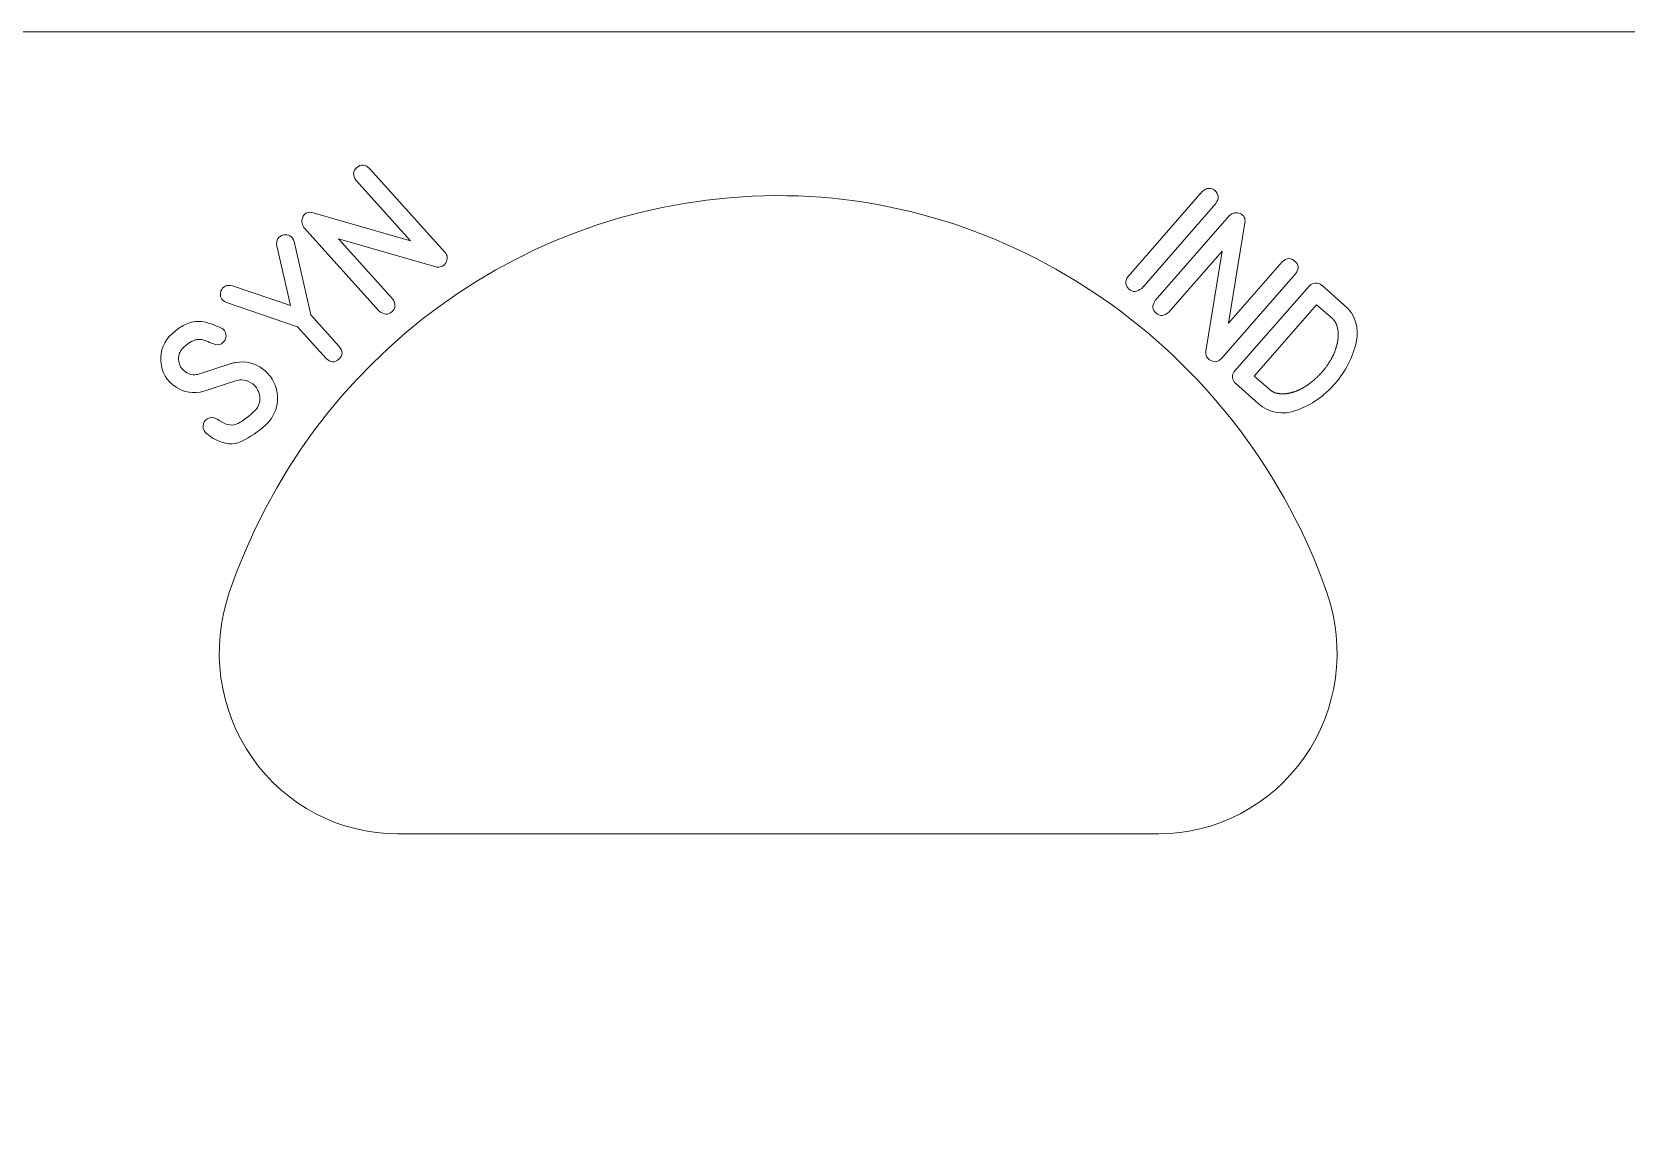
# Model space of a CAD drawing. Header units: millimetres. Extents: x -104 to 90, y -60 to 124.
# Drawn here: x -69.03 to -30.29, y 97.12 to 124.12 of the extents above; entities that cross this region are included whole.
import ezdxf

# ---------------------------------------------------------------- set-up
doc = ezdxf.new("R2010")
doc.units = ezdxf.units.MM
doc.header["$MEASUREMENT"] = 0
doc.layers.add('Cut', color=7, linetype='Continuous')
doc.layers.add('Engrave', color=7, linetype='Continuous')

msp = doc.modelspace()

# ---------------------------------------------------------------- linework, layer by layer
at = {"layer": 'Cut', "color": 250, "lineweight": 9}
for points, knots in [([(39.8308, 68.5664), (40.2289, 68.5666), (40.6106, 68.725), (40.8919, 69.0067), (40.8919, 69.0067), (41.1732, 69.2883), (41.3311, 69.6683), (41.3308, 70.0664), (41.3308, 70.0664), (41.3308, 70.0664), (41.3308, 74.5539), (41.3308, 74.5539), (41.3308, 74.5539), (41.3306, 74.9519), (41.1722, 75.3336), (40.8905, 75.6149), (40.8905, 75.6149), (40.6089, 75.8962), (40.2289, 76.0541), (39.8308, 76.0539), (39.8308, 76.0539), (39.8308, 76.0539), (37.3683, 76.0539), (37.3683, 76.0539), (37.3683, 76.0539), (35.2247, 76.0539), (33.244, 77.1975), (32.1722, 79.0539), (32.1722, 79.0539), (31.1004, 80.9103), (31.1004, 83.1975), (32.1722, 85.0539), (32.1722, 85.0539), (33.244, 86.9103), (35.2247, 88.0539), (37.3683, 88.0539), (37.3683, 88.0539), (37.3683, 88.0539), (39.8308, 88.0539), (39.8308, 88.0539), (39.8308, 88.0539), (40.2289, 88.0541), (40.6106, 88.2125), (40.8919, 88.4942), (40.8919, 88.4942), (41.1732, 88.7758), (41.3311, 89.1558), (41.3308, 89.5539), (41.3308, 89.5539), (41.3308, 89.5539), (41.3308, 103.1289), (41.3308, 103.1289), (41.3308, 103.1289), (41.3306, 103.5269), (41.1722, 103.9086), (40.8905, 104.1899), (40.8905, 104.1899), (40.6089, 104.4712), (40.2289, 104.6291), (39.8308, 104.6289), (39.8308, 104.6289), (39.8308, 104.6289), (37.3683, 104.6289), (37.3683, 104.6289), (37.3683, 104.6289), (35.2247, 104.6289), (33.244, 105.7725), (32.1722, 107.6289), (32.1722, 107.6289), (31.1004, 109.4853), (31.1004, 111.7725), (32.1722, 113.6289), (32.1722, 113.6289), (33.244, 115.4853), (35.2247, 116.6289), (37.3683, 116.6289), (37.3683, 116.6289), (37.3683, 116.6289), (39.8308, 116.6289), (39.8308, 116.6289), (39.8308, 116.6289), (40.2289, 116.6291), (40.6106, 116.7875), (40.8919, 117.0692), (40.8919, 117.0692), (41.1732, 117.3508), (41.3311, 117.7308), (41.3308, 118.1289), (41.3308, 118.1289), (41.3308, 118.1289), (41.3308, 122.6164), (41.3308, 122.6164), (41.3308, 122.6164), (41.3306, 123.0144), (41.1722, 123.3961), (40.8905, 123.6774), (40.8905, 123.6774), (40.6089, 123.9587), (40.2289, 124.1166), (39.8308, 124.1164), (39.8308, 124.1164), (39.8308, 124.1164), (-101.6192, 124.1164), (-101.6192, 124.1164), (-101.6192, 124.1164), (-102.0172, 124.1161), (-102.3989, 123.9577), (-102.6802, 123.6761), (-102.6802, 123.6761), (-102.9615, 123.3944), (-103.1194, 123.0144), (-103.1192, 122.6164), (-103.1192, 122.6164), (-103.1192, 122.6164), (-103.1192, 118.1289), (-103.1192, 118.1289), (-103.1192, 118.1289), (-103.1189, 117.7308), (-102.9605, 117.3491), (-102.6789, 117.0678), (-102.6789, 117.0678), (-102.3972, 116.7865), (-102.0172, 116.6286), (-101.6192, 116.6289), (-101.6192, 116.6289), (-101.6192, 116.6289), (-99.1567, 116.6289), (-99.1567, 116.6289), (-99.1567, 116.6289), (-97.0131, 116.6289), (-95.0323, 115.4853), (-93.9605, 113.6289), (-93.9605, 113.6289), (-92.8887, 111.7725), (-92.8887, 109.4853), (-93.9605, 107.6289), (-93.9605, 107.6289), (-95.0323, 105.7725), (-97.0131, 104.6289), (-99.1567, 104.6289), (-99.1567, 104.6289), (-99.1567, 104.6289), (-101.6192, 104.6289), (-101.6192, 104.6289), (-101.6192, 104.6289), (-102.0172, 104.6286), (-102.3989, 104.4702), (-102.6802, 104.1886), (-102.6802, 104.1886), (-102.9615, 103.9069), (-103.1194, 103.5269), (-103.1192, 103.1289), (-103.1192, 103.1289), (-103.1192, 103.1289), (-103.1192, 89.5539), (-103.1192, 89.5539), (-103.1192, 89.5539), (-103.1189, 89.1558), (-102.9605, 88.7741), (-102.6789, 88.4928), (-102.6789, 88.4928), (-102.3972, 88.2115), (-102.0172, 88.0536), (-101.6192, 88.0539), (-101.6192, 88.0539), (-101.6192, 88.0539), (-99.1567, 88.0539), (-99.1567, 88.0539), (-99.1567, 88.0539), (-97.0131, 88.0539), (-95.0323, 86.9103), (-93.9605, 85.0539), (-93.9605, 85.0539), (-92.8887, 83.1975), (-92.8887, 80.9103), (-93.9605, 79.0539), (-93.9605, 79.0539), (-95.0323, 77.1975), (-97.0131, 76.0539), (-99.1567, 76.0539), (-99.1567, 76.0539), (-99.1567, 76.0539), (-101.6192, 76.0539), (-101.6192, 76.0539), (-101.6192, 76.0539), (-102.0172, 76.0536), (-102.3989, 75.8952), (-102.6802, 75.6136), (-102.6802, 75.6136), (-102.9615, 75.3319), (-103.1194, 74.9519), (-103.1192, 74.5539), (-103.1192, 74.5539), (-103.1192, 74.5539), (-103.1192, 70.0664), (-103.1192, 70.0664), (-103.1192, 70.0664), (-103.1189, 69.6683), (-102.9605, 69.2866), (-102.6789, 69.0053), (-102.6789, 69.0053), (-102.3972, 68.724), (-102.0172, 68.5661), (-101.6192, 68.5664), (-101.6192, 68.5664), (-101.6192, 68.5664), (39.8308, 68.5664), (39.8308, 68.5664)], [0, 0, 0, 0, 0.0188679, 0.0188679, 0.0188679, 0.0188679, 0.0377358, 0.0377358, 0.0377358, 0.0377358, 0.0566038, 0.0566038, 0.0566038, 0.0566038, 0.0754717, 0.0754717, 0.0754717, 0.0754717, 0.0943396, 0.0943396, 0.0943396, 0.0943396, 0.1132075, 0.1132075, 0.1132075, 0.1132075, 0.1320755, 0.1320755, 0.1320755, 0.1320755, 0.1509434, 0.1509434, 0.1509434, 0.1509434, 0.1698113, 0.1698113, 0.1698113, 0.1698113, 0.1886792, 0.1886792, 0.1886792, 0.1886792, 0.2075472, 0.2075472, 0.2075472, 0.2075472, 0.2264151, 0.2264151, 0.2264151, 0.2264151, 0.245283, 0.245283, 0.245283, 0.245283, 0.2641509, 0.2641509, 0.2641509, 0.2641509, 0.2830189, 0.2830189, 0.2830189, 0.2830189, 0.3018868, 0.3018868, 0.3018868, 0.3018868, 0.3207547, 0.3207547, 0.3207547, 0.3207547, 0.3396226, 0.3396226, 0.3396226, 0.3396226, 0.3584906, 0.3584906, 0.3584906, 0.3584906, 0.3773585, 0.3773585, 0.3773585, 0.3773585, 0.3962264, 0.3962264, 0.3962264, 0.3962264, 0.4150943, 0.4150943, 0.4150943, 0.4150943, 0.4339623, 0.4339623, 0.4339623, 0.4339623, 0.4528302, 0.4528302, 0.4528302, 0.4528302, 0.4716981, 0.4716981, 0.4716981, 0.4716981, 0.490566, 0.490566, 0.490566, 0.490566, 0.509434, 0.509434, 0.509434, 0.509434, 0.5283019, 0.5283019, 0.5283019, 0.5283019, 0.5471698, 0.5471698, 0.5471698, 0.5471698, 0.5660377, 0.5660377, 0.5660377, 0.5660377, 0.5849057, 0.5849057, 0.5849057, 0.5849057, 0.6037736, 0.6037736, 0.6037736, 0.6037736, 0.6226415, 0.6226415, 0.6226415, 0.6226415, 0.6415094, 0.6415094, 0.6415094, 0.6415094, 0.6603774, 0.6603774, 0.6603774, 0.6603774, 0.6792453, 0.6792453, 0.6792453, 0.6792453, 0.6981132, 0.6981132, 0.6981132, 0.6981132, 0.7169811, 0.7169811, 0.7169811, 0.7169811, 0.7358491, 0.7358491, 0.7358491, 0.7358491, 0.754717, 0.754717, 0.754717, 0.754717, 0.7735849, 0.7735849, 0.7735849, 0.7735849, 0.7924528, 0.7924528, 0.7924528, 0.7924528, 0.8113208, 0.8113208, 0.8113208, 0.8113208, 0.8301887, 0.8301887, 0.8301887, 0.8301887, 0.8490566, 0.8490566, 0.8490566, 0.8490566, 0.8679245, 0.8679245, 0.8679245, 0.8679245, 0.8867925, 0.8867925, 0.8867925, 0.8867925, 0.9056604, 0.9056604, 0.9056604, 0.9056604, 0.9245283, 0.9245283, 0.9245283, 0.9245283, 0.9433962, 0.9433962, 0.9433962, 0.9433962, 0.9622642, 0.9622642, 0.9622642, 0.9622642, 1, 1, 1, 1]), ([(-41.6472, 104.6368), (-41.6472, 104.6368), (-60.1415, 104.6368), (-60.1415, 104.6368), (-60.1415, 104.6368), (-61.546, 104.6349), (-62.8641, 105.3247), (-63.6775, 106.4871), (-63.6775, 106.4871), (-64.4909, 107.6493), (-64.6948, 109.1504), (-64.2306, 110.496), (-64.2306, 110.496), (-62.2734, 116.2419), (-56.9563, 120.1076), (-50.9672, 120.139), (-50.9672, 120.139), (-44.9781, 120.1704), (-39.5736, 116.2211), (-37.558, 110.496), (-37.558, 110.496), (-37.0905, 109.1516), (-37.2944, 107.6605), (-38.1048, 106.4961), (-38.1048, 106.4961), (-38.9153, 105.3316), (-40.2427, 104.6385), (-41.6472, 104.6368)], [0, 0, 0, 0, 0.125, 0.125, 0.125, 0.125, 0.25, 0.25, 0.25, 0.25, 0.375, 0.375, 0.375, 0.375, 0.5, 0.5, 0.5, 0.5, 0.625, 0.625, 0.625, 0.625, 0.75, 0.75, 0.75, 0.75, 1, 1, 1, 1])]:
    msp.add_open_spline(points, degree=3, knots=knots, dxfattribs=at)
at = {"layer": 'Engrave', "color": 240, "lineweight": 9}
for points, knots in [([(-58.9943, 118.7664), (-58.9218, 118.686), (-58.9144, 118.5998), (-58.9726, 118.5077), (-58.9726, 118.5077), (-59.0308, 118.4157), (-59.1123, 118.384), (-59.216, 118.413), (-59.216, 118.413), (-59.216, 118.413), (-61.5809, 119.093), (-61.5809, 119.093), (-61.5809, 119.093), (-61.5809, 119.093), (-60.2606, 117.6267), (-60.2606, 117.6267), (-60.2606, 117.6267), (-60.1808, 117.5039), (-60.1866, 117.4012), (-60.2781, 117.3187), (-60.2781, 117.3187), (-60.3702, 117.2362), (-60.4723, 117.2414), (-60.5851, 117.334), (-60.5851, 117.334), (-60.5851, 117.334), (-62.4169, 119.3687), (-62.4169, 119.3687), (-62.4169, 119.3687), (-62.4774, 119.4586), (-62.4841, 119.5481), (-62.4366, 119.6369), (-62.4366, 119.6369), (-62.3889, 119.7253), (-62.3091, 119.7544), (-62.1964, 119.7238), (-62.1964, 119.7238), (-62.1964, 119.7238), (-59.8294, 119.0412), (-59.8294, 119.0412), (-59.8294, 119.0412), (-59.8294, 119.0412), (-61.1512, 120.5085), (-61.1512, 120.5085), (-61.1512, 120.5085), (-61.2354, 120.6313), (-61.2285, 120.736), (-61.1301, 120.8223), (-61.1301, 120.8223), (-61.0322, 120.9086), (-60.9306, 120.9017), (-60.8263, 120.8012), (-60.8263, 120.8012), (-60.8263, 120.8012), (-58.9943, 118.7664), (-58.9943, 118.7664)], [0, 0, 0, 0, 0.0666667, 0.0666667, 0.0666667, 0.0666667, 0.1333333, 0.1333333, 0.1333333, 0.1333333, 0.2, 0.2, 0.2, 0.2, 0.2666667, 0.2666667, 0.2666667, 0.2666667, 0.3333333, 0.3333333, 0.3333333, 0.3333333, 0.4, 0.4, 0.4, 0.4, 0.4666667, 0.4666667, 0.4666667, 0.4666667, 0.5333333, 0.5333333, 0.5333333, 0.5333333, 0.6, 0.6, 0.6, 0.6, 0.6666667, 0.6666667, 0.6666667, 0.6666667, 0.7333333, 0.7333333, 0.7333333, 0.7333333, 0.8, 0.8, 0.8, 0.8, 0.8666667, 0.8666667, 0.8666667, 0.8666667, 1, 1, 1, 1]), ([(-42.0606, 117.8867), (-42.1737, 117.7923), (-42.2768, 117.7857), (-42.37, 117.8681), (-42.37, 117.8681), (-42.4632, 117.9505), (-42.4703, 118.0536), (-42.3918, 118.1764), (-42.3918, 118.1764), (-42.3918, 118.1764), (-40.5876, 120.2385), (-40.5876, 120.2385), (-40.5876, 120.2385), (-40.4755, 120.3341), (-40.3724, 120.3406), (-40.2781, 120.2593), (-40.2781, 120.2593), (-40.1844, 120.1774), (-40.1767, 120.0743), (-40.2562, 119.9488), (-40.2562, 119.9488), (-40.2562, 119.9488), (-42.0606, 117.8867), (-42.0606, 117.8867)], [0, 0, 0, 0, 0.1428571, 0.1428571, 0.1428571, 0.1428571, 0.2857143, 0.2857143, 0.2857143, 0.2857143, 0.4285714, 0.4285714, 0.4285714, 0.4285714, 0.5714286, 0.5714286, 0.5714286, 0.5714286, 0.7142857, 0.7142857, 0.7142857, 0.7142857, 1, 1, 1, 1]), ([(-40.1222, 116.1829), (-40.1936, 116.1015), (-40.2786, 116.0838), (-40.3769, 116.1308), (-40.3769, 116.1308), (-40.4752, 116.1777), (-40.5164, 116.2547), (-40.4998, 116.3611), (-40.4998, 116.3611), (-40.4998, 116.3611), (-40.1052, 118.7892), (-40.1052, 118.7892), (-40.1052, 118.7892), (-40.1052, 118.7892), (-41.4041, 117.3045), (-41.4041, 117.3045), (-41.4041, 117.3045), (-41.5166, 117.2105), (-41.6193, 117.2045), (-41.7119, 117.2852), (-41.7119, 117.2852), (-41.8051, 117.3666), (-41.8117, 117.4692), (-41.7332, 117.592), (-41.7332, 117.592), (-41.7332, 117.592), (-39.9309, 119.652), (-39.9309, 119.652), (-39.9309, 119.652), (-39.8484, 119.7225), (-39.7607, 119.7395), (-39.6667, 119.7031), (-39.6667, 119.7031), (-39.5734, 119.6663), (-39.5353, 119.5904), (-39.5524, 119.4748), (-39.5524, 119.4748), (-39.5524, 119.4748), (-39.9491, 117.0446), (-39.9491, 117.0446), (-39.9491, 117.0446), (-39.9491, 117.0446), (-38.6491, 118.5305), (-38.6491, 118.5305), (-38.6491, 118.5305), (-38.5371, 118.6286), (-38.4323, 118.6342), (-38.3355, 118.547), (-38.3355, 118.547), (-38.2379, 118.4599), (-38.233, 118.3584), (-38.3205, 118.2428), (-38.3205, 118.2428), (-38.3205, 118.2428), (-40.1222, 116.1829), (-40.1222, 116.1829)], [0, 0, 0, 0, 0.0666667, 0.0666667, 0.0666667, 0.0666667, 0.1333333, 0.1333333, 0.1333333, 0.1333333, 0.2, 0.2, 0.2, 0.2, 0.2666667, 0.2666667, 0.2666667, 0.2666667, 0.3333333, 0.3333333, 0.3333333, 0.3333333, 0.4, 0.4, 0.4, 0.4, 0.4666667, 0.4666667, 0.4666667, 0.4666667, 0.5333333, 0.5333333, 0.5333333, 0.5333333, 0.6, 0.6, 0.6, 0.6, 0.6666667, 0.6666667, 0.6666667, 0.6666667, 0.7333333, 0.7333333, 0.7333333, 0.7333333, 0.8, 0.8, 0.8, 0.8, 0.8666667, 0.8666667, 0.8666667, 0.8666667, 1, 1, 1, 1]), ([(-63.0759, 118.9235), (-63.0971, 119.0668), (-63.0442, 119.1536), (-62.9172, 119.1833), (-62.9172, 119.1833), (-62.7902, 119.2129), (-62.7023, 119.159), (-62.6537, 119.0219), (-62.6537, 119.0219), (-62.6537, 119.0219), (-62.251, 117.2423), (-62.251, 117.2423), (-62.251, 117.2423), (-62.251, 117.2423), (-61.5573, 116.4718), (-61.5573, 116.4718), (-61.5573, 116.4718), (-61.4657, 116.3565), (-61.4705, 116.2538), (-61.5704, 116.1634), (-61.5704, 116.1634), (-61.6705, 116.0733), (-61.7732, 116.0798), (-61.8785, 116.1824), (-61.8785, 116.1824), (-61.8785, 116.1824), (-62.5722, 116.9528), (-62.5722, 116.9528), (-62.5722, 116.9528), (-62.5722, 116.9528), (-64.2988, 117.5408), (-64.2988, 117.5408), (-64.2988, 117.5408), (-64.429, 117.6032), (-64.4735, 117.6947), (-64.4333, 117.8149), (-64.4333, 117.8149), (-64.393, 117.9355), (-64.3009, 117.9804), (-64.1565, 117.9504), (-64.1565, 117.9504), (-64.1565, 117.9504), (-62.7473, 117.4715), (-62.7473, 117.4715), (-62.7473, 117.4715), (-62.7473, 117.4715), (-63.0759, 118.9235), (-63.0759, 118.9235)], [0, 0, 0, 0, 0.0769231, 0.0769231, 0.0769231, 0.0769231, 0.1538462, 0.1538462, 0.1538462, 0.1538462, 0.2307692, 0.2307692, 0.2307692, 0.2307692, 0.3076923, 0.3076923, 0.3076923, 0.3076923, 0.3846154, 0.3846154, 0.3846154, 0.3846154, 0.4615385, 0.4615385, 0.4615385, 0.4615385, 0.5384615, 0.5384615, 0.5384615, 0.5384615, 0.6153846, 0.6153846, 0.6153846, 0.6153846, 0.6923077, 0.6923077, 0.6923077, 0.6923077, 0.7692308, 0.7692308, 0.7692308, 0.7692308, 0.8461538, 0.8461538, 0.8461538, 0.8461538, 1, 1, 1, 1]), ([(-37.6862, 117.9607), (-37.6862, 117.9607), (-37.1371, 117.48), (-37.1371, 117.48), (-37.1371, 117.48), (-36.8645, 117.2411), (-36.7686, 116.9381), (-36.8501, 116.5702), (-36.8501, 116.5702), (-36.932, 116.2024), (-37.1032, 115.8688), (-37.3646, 115.5706), (-37.3646, 115.5706), (-37.6259, 115.2718), (-37.9334, 115.0579), (-38.2876, 114.9283), (-38.2876, 114.9283), (-38.6417, 114.7988), (-38.9548, 114.8531), (-39.227, 115.0914), (-39.227, 115.0914), (-39.227, 115.0914), (-39.7761, 115.5721), (-39.7761, 115.5721), (-39.7761, 115.5721), (-39.7761, 115.5721), (-39.7739, 115.57), (-39.7739, 115.57), (-39.7739, 115.57), (-39.7739, 115.57), (-39.7761, 115.5721), (-39.7761, 115.5721), (-39.7761, 115.5721), (-39.7985, 115.5984), (-39.8107, 115.6131), (-39.8124, 115.6158), (-39.8124, 115.6158), (-39.876, 115.7057), (-39.8697, 115.7937), (-39.7937, 115.8794), (-39.7937, 115.8794), (-39.7937, 115.8794), (-39.7947, 115.8805), (-39.7947, 115.8805), (-39.7947, 115.8805), (-39.7947, 115.8805), (-37.9914, 117.9389), (-37.9914, 117.9389), (-37.9914, 117.9389), (-37.9904, 117.942), (-37.9878, 117.9458), (-37.9846, 117.9495), (-37.9846, 117.9495), (-37.9447, 117.99), (-37.8962, 118.0115), (-37.8385, 118.014), (-37.8385, 118.014), (-37.7808, 118.0166), (-37.7294, 117.9985), (-37.6852, 117.9596), (-37.6852, 117.9596), (-37.6852, 117.9596), (-37.6862, 117.9607), (-37.6862, 117.9607)], [0, 0, 0, 0, 0.0588235, 0.0588235, 0.0588235, 0.0588235, 0.1176471, 0.1176471, 0.1176471, 0.1176471, 0.1764706, 0.1764706, 0.1764706, 0.1764706, 0.2352941, 0.2352941, 0.2352941, 0.2352941, 0.2941176, 0.2941176, 0.2941176, 0.2941176, 0.3529412, 0.3529412, 0.3529412, 0.3529412, 0.4117647, 0.4117647, 0.4117647, 0.4117647, 0.4705882, 0.4705882, 0.4705882, 0.4705882, 0.5294118, 0.5294118, 0.5294118, 0.5294118, 0.5882353, 0.5882353, 0.5882353, 0.5882353, 0.6470588, 0.6470588, 0.6470588, 0.6470588, 0.7058824, 0.7058824, 0.7058824, 0.7058824, 0.7647059, 0.7647059, 0.7647059, 0.7647059, 0.8235294, 0.8235294, 0.8235294, 0.8235294, 0.8823529, 0.8823529, 0.8823529, 0.8823529, 1, 1, 1, 1]), ([(-38.9394, 115.4204), (-38.9378, 115.4189), (-38.9362, 115.4173), (-38.9345, 115.4163), (-38.9345, 115.4163), (-38.933, 115.4147), (-38.9309, 115.4132), (-38.9287, 115.4111), (-38.9287, 115.4111), (-38.9272, 115.41), (-38.9255, 115.4089), (-38.9239, 115.4079), (-38.9239, 115.4079), (-38.9224, 115.4074), (-38.9208, 115.4063), (-38.9181, 115.4042), (-38.9181, 115.4042), (-38.9171, 115.4026), (-38.9149, 115.4016), (-38.9128, 115.4), (-38.9128, 115.4), (-38.9101, 115.399), (-38.908, 115.3969), (-38.9058, 115.3953), (-38.9058, 115.3953), (-38.9042, 115.3938), (-38.9021, 115.3927), (-38.9005, 115.3917), (-38.9005, 115.3917), (-38.8984, 115.3906), (-38.8963, 115.389), (-38.8941, 115.3869), (-38.8941, 115.3869), (-38.8925, 115.3859), (-38.891, 115.3843), (-38.8888, 115.3833), (-38.8888, 115.3833), (-38.8873, 115.3828), (-38.8851, 115.3812), (-38.8825, 115.3791), (-38.8825, 115.3791), (-38.8782, 115.3781), (-38.8745, 115.3759), (-38.8713, 115.3734), (-38.8713, 115.3734), (-38.8697, 115.3718), (-38.8675, 115.3713), (-38.8649, 115.3708), (-38.8649, 115.3708), (-38.8623, 115.3708), (-38.8597, 115.3697), (-38.8564, 115.3687), (-38.8564, 115.3687), (-38.8554, 115.3672), (-38.8533, 115.3661), (-38.8511, 115.3644), (-38.8511, 115.3644), (-38.8485, 115.3635), (-38.8458, 115.3619), (-38.8432, 115.3609), (-38.8432, 115.3609), (-38.8415, 115.3593), (-38.8394, 115.3582), (-38.8373, 115.3577), (-38.8373, 115.3577), (-38.8352, 115.3572), (-38.8326, 115.3561), (-38.8293, 115.3551), (-38.8293, 115.3551), (-38.8236, 115.3526), (-38.8187, 115.3509), (-38.815, 115.3504), (-38.815, 115.3504), (-38.797, 115.3432), (-38.7917, 115.3411), (-38.7991, 115.3453), (-38.7991, 115.3453), (-38.7975, 115.3438), (-38.7954, 115.3427), (-38.7927, 115.3427), (-38.7927, 115.3427), (-38.7901, 115.3427), (-38.7875, 115.3417), (-38.7843, 115.3407), (-38.7843, 115.3407), (-38.7737, 115.3392), (-38.7684, 115.3381), (-38.7699, 115.3381), (-38.7699, 115.3381), (-38.7589, 115.3355), (-38.7535, 115.334), (-38.7535, 115.334), (-38.7535, 115.334), (-38.7509, 115.3335), (-38.7487, 115.3329), (-38.7461, 115.3325), (-38.7461, 115.3325), (-38.7435, 115.3325), (-38.7402, 115.332), (-38.7365, 115.3315), (-38.7365, 115.3315), (-38.7255, 115.3299), (-38.7201, 115.3295), (-38.7201, 115.3295), (-38.7201, 115.3295), (-38.718, 115.329), (-38.7154, 115.3285), (-38.7122, 115.328), (-38.7122, 115.328), (-38.7096, 115.3275), (-38.7058, 115.3269), (-38.7021, 115.3264), (-38.7021, 115.3264), (-38.7, 115.3259), (-38.6974, 115.3254), (-38.6947, 115.3254), (-38.6947, 115.3254), (-38.6916, 115.3259), (-38.6884, 115.3261), (-38.6847, 115.3255), (-38.6847, 115.3255), (-38.6826, 115.3245), (-38.6799, 115.3244), (-38.6773, 115.324), (-38.6773, 115.324), (-38.6746, 115.324), (-38.6719, 115.3235), (-38.6682, 115.323), (-38.6682, 115.323), (-38.665, 115.323), (-38.6587, 115.323), (-38.6481, 115.322), (-38.6481, 115.322), (-38.6365, 115.3232), (-38.6307, 115.3233), (-38.6307, 115.3233), (-38.6307, 115.3233), (-38.628, 115.3239), (-38.6249, 115.3238), (-38.6222, 115.3238), (-38.6222, 115.3238), (-38.619, 115.3244), (-38.6154, 115.3244), (-38.6111, 115.3244), (-38.6111, 115.3244), (-38.6079, 115.325), (-38.6053, 115.3251), (-38.6021, 115.325), (-38.6021, 115.325), (-38.5995, 115.3256), (-38.5958, 115.3256), (-38.5915, 115.3262), (-38.5915, 115.3262), (-38.5878, 115.3256), (-38.5815, 115.3257), (-38.5725, 115.3263), (-38.5725, 115.3263), (-38.5698, 115.3263), (-38.5667, 115.3264), (-38.564, 115.3269), (-38.564, 115.3269), (-38.5609, 115.3269), (-38.5571, 115.327), (-38.5529, 115.3275), (-38.5529, 115.3275), (-38.5503, 115.3276), (-38.5471, 115.3281), (-38.544, 115.3287), (-38.544, 115.3287), (-38.5402, 115.3292), (-38.5366, 115.3297), (-38.5323, 115.3298), (-38.5323, 115.3298), (-38.5122, 115.3342), (-38.5053, 115.3353), (-38.5128, 115.3336), (-38.5128, 115.3336), (-38.5026, 115.3342), (-38.4953, 115.3353), (-38.4911, 115.337), (-38.4911, 115.337), (-38.4758, 115.3402), (-38.4689, 115.3419), (-38.4704, 115.3419), (-38.4704, 115.3419), (-38.4668, 115.343), (-38.4637, 115.3435), (-38.4604, 115.3441), (-38.4604, 115.3441), (-38.4572, 115.3446), (-38.453, 115.3451), (-38.4488, 115.3452), (-38.4488, 115.3452), (-38.4451, 115.3463), (-38.4419, 115.3474), (-38.4388, 115.349), (-38.4388, 115.349), (-38.4357, 115.3501), (-38.4314, 115.3511), (-38.4272, 115.3512), (-38.4272, 115.3512), (-38.4246, 115.3528), (-38.4208, 115.3544), (-38.4166, 115.355), (-38.4166, 115.355), (-38.4124, 115.3561), (-38.4082, 115.3571), (-38.4045, 115.3582), (-38.4045, 115.3582), (-38.3944, 115.3604), (-38.3876, 115.3621), (-38.3827, 115.3642), (-38.3827, 115.3642), (-38.3796, 115.3648), (-38.3759, 115.3663), (-38.3723, 115.368), (-38.3723, 115.368), (-38.3686, 115.3696), (-38.3648, 115.3707), (-38.3606, 115.3712), (-38.3606, 115.3712), (-38.3569, 115.3718), (-38.3532, 115.3734), (-38.3495, 115.375), (-38.3495, 115.375), (-38.3464, 115.3767), (-38.3421, 115.3778), (-38.3379, 115.3778), (-38.3379, 115.3778), (-38.3326, 115.3804), (-38.3263, 115.3837), (-38.3179, 115.3869), (-38.3179, 115.3869), (-38.3142, 115.388), (-38.3105, 115.3896), (-38.3063, 115.3918), (-38.3063, 115.3918), (-38.3026, 115.3939), (-38.2978, 115.3956), (-38.2931, 115.3966), (-38.2931, 115.3966), (-38.2894, 115.3971), (-38.2856, 115.3988), (-38.282, 115.4004), (-38.282, 115.4004), (-38.2789, 115.402), (-38.2746, 115.4037), (-38.2693, 115.4047), (-38.2693, 115.4047), (-38.2667, 115.4063), (-38.263, 115.408), (-38.2593, 115.41), (-38.2593, 115.41), (-38.2556, 115.4122), (-38.2514, 115.4144), (-38.2472, 115.416), (-38.2472, 115.416), (-38.2414, 115.4176), (-38.2335, 115.4214), (-38.2234, 115.4262), (-38.2234, 115.4262), (-38.1986, 115.4391), (-38.1907, 115.4429), (-38.1991, 115.4375), (-38.1991, 115.4375), (-38.196, 115.4397), (-38.1929, 115.4419), (-38.1886, 115.4439), (-38.1886, 115.4439), (-38.1844, 115.4467), (-38.1802, 115.4488), (-38.1759, 115.4504), (-38.1759, 115.4504), (-38.1723, 115.4531), (-38.1686, 115.4552), (-38.165, 115.4573), (-38.165, 115.4573), (-38.1607, 115.4589), (-38.1565, 115.4616), (-38.1513, 115.4643), (-38.1513, 115.4643), (-38.1428, 115.4691), (-38.1355, 115.4734), (-38.1291, 115.4777), (-38.1291, 115.4777), (-38.126, 115.4798), (-38.1223, 115.4825), (-38.118, 115.4841), (-38.118, 115.4841), (-38.1143, 115.4864), (-38.1101, 115.489), (-38.1048, 115.4912), (-38.1048, 115.4912), (-38.1148, 115.4863), (-38.107, 115.491), (-38.0817, 115.5062), (-38.0817, 115.5062), (-38.0769, 115.5088), (-38.0685, 115.513), (-38.0574, 115.5195), (-38.0574, 115.5195), (-38.0548, 115.5227), (-38.0512, 115.5259), (-38.0469, 115.528), (-38.0469, 115.528), (-38.0427, 115.5307), (-38.0385, 115.5334), (-38.0343, 115.5366), (-38.0343, 115.5366), (-38.0306, 115.5393), (-38.0274, 115.5414), (-38.0232, 115.5446), (-38.0232, 115.5446), (-38.0195, 115.5473), (-38.0154, 115.55), (-38.0101, 115.5526), (-38.0101, 115.5526), (-38.0079, 115.5548), (-38.0048, 115.5575), (-38.0006, 115.5596), (-38.0006, 115.5596), (-37.9963, 115.5622), (-37.9922, 115.565), (-37.9879, 115.5681), (-37.9879, 115.5681), (-37.9827, 115.573), (-37.9748, 115.5794), (-37.9653, 115.5874), (-37.9653, 115.5874), (-37.9627, 115.5905), (-37.959, 115.5933), (-37.9548, 115.596), (-37.9548, 115.596), (-37.9506, 115.5981), (-37.9463, 115.6013), (-37.9422, 115.6044), (-37.9422, 115.6044), (-37.9395, 115.6077), (-37.9364, 115.6104), (-37.9321, 115.613), (-37.9321, 115.613), (-37.9285, 115.6162), (-37.9248, 115.6189), (-37.9206, 115.6221), (-37.9206, 115.6221), (-37.9148, 115.6269), (-37.9075, 115.6333), (-37.8974, 115.6413), (-37.8974, 115.6413), (-37.8948, 115.6445), (-37.8912, 115.6472), (-37.8864, 115.6504), (-37.8864, 115.6504), (-37.8822, 115.6531), (-37.8775, 115.6563), (-37.8733, 115.6595), (-37.8733, 115.6595), (-37.8685, 115.6649), (-37.8612, 115.6718), (-37.8517, 115.6798), (-37.8517, 115.6798), (-37.8491, 115.6824), (-37.8459, 115.6856), (-37.8422, 115.6888), (-37.8422, 115.6888), (-37.8391, 115.692), (-37.8348, 115.6957), (-37.8301, 115.6995), (-37.8301, 115.6995), (-37.8201, 115.7075), (-37.8127, 115.7145), (-37.808, 115.7198), (-37.808, 115.7198), (-37.8028, 115.7246), (-37.796, 115.7315), (-37.7875, 115.741), (-37.7875, 115.741), (-37.7823, 115.7459), (-37.775, 115.7534), (-37.7661, 115.7634), (-37.7661, 115.7634), (-37.7608, 115.7677), (-37.7539, 115.7751), (-37.7456, 115.7843), (-37.7456, 115.7843), (-37.7424, 115.788), (-37.7387, 115.7917), (-37.7356, 115.7949), (-37.7356, 115.7949), (-37.7319, 115.7981), (-37.7277, 115.8018), (-37.723, 115.8055), (-37.723, 115.8055), (-37.7203, 115.8088), (-37.7171, 115.812), (-37.7135, 115.8152), (-37.7135, 115.8152), (-37.7103, 115.8184), (-37.7061, 115.8221), (-37.7024, 115.8269), (-37.7024, 115.8269), (-37.6999, 115.8301), (-37.6967, 115.8333), (-37.693, 115.837), (-37.693, 115.837), (-37.6899, 115.8413), (-37.6862, 115.845), (-37.683, 115.8487), (-37.683, 115.8487), (-37.6794, 115.853), (-37.6762, 115.8567), (-37.6731, 115.8599), (-37.6731, 115.8599), (-37.6699, 115.8637), (-37.6667, 115.8674), (-37.6636, 115.8711), (-37.6636, 115.8711), (-37.66, 115.8749), (-37.6573, 115.8791), (-37.6541, 115.8828), (-37.6541, 115.8828), (-37.6516, 115.8866), (-37.6484, 115.8907), (-37.6443, 115.8956), (-37.6443, 115.8956), (-37.6415, 115.8988), (-37.6385, 115.902), (-37.6353, 115.9057), (-37.6353, 115.9057), (-37.6317, 115.9099), (-37.6285, 115.9137), (-37.6248, 115.9174), (-37.6248, 115.9174), (-37.6206, 115.9222), (-37.6148, 115.9307), (-37.607, 115.943), (-37.607, 115.943), (-37.5986, 115.9525), (-37.5928, 115.9594), (-37.5897, 115.9648), (-37.5897, 115.9648), (-37.585, 115.9707), (-37.5787, 115.9791), (-37.5704, 115.9914), (-37.5704, 115.9914), (-37.5624, 116.0009), (-37.5567, 116.0084), (-37.5535, 116.0137), (-37.5535, 116.0137), (-37.5483, 116.0191), (-37.543, 116.027), (-37.5362, 116.0377), (-37.5362, 116.0377), (-37.5342, 116.0414), (-37.5316, 116.0456), (-37.5289, 116.0499), (-37.5289, 116.0499), (-37.5258, 116.0541), (-37.5226, 116.0578), (-37.519, 116.0621), (-37.519, 116.0621), (-37.5127, 116.0727), (-37.5074, 116.0813), (-37.5044, 116.0882), (-37.5044, 116.0882), (-37.5028, 116.0919), (-37.5007, 116.0961), (-37.4981, 116.0998), (-37.4981, 116.0998), (-37.496, 116.1041), (-37.4929, 116.1084), (-37.4897, 116.1121), (-37.4897, 116.1121), (-37.4855, 116.1185), (-37.4803, 116.127), (-37.4735, 116.1376), (-37.4735, 116.1376), (-37.4698, 116.1434), (-37.4646, 116.152), (-37.4578, 116.1626), (-37.4578, 116.1626), (-37.4525, 116.1748), (-37.4484, 116.1833), (-37.4452, 116.1886), (-37.4452, 116.1886), (-37.4385, 116.1992), (-37.4343, 116.2073), (-37.4316, 116.2115), (-37.4316, 116.2115), (-37.4301, 116.2162), (-37.4286, 116.2205), (-37.4265, 116.2247), (-37.4265, 116.2247), (-37.4238, 116.229), (-37.4218, 116.2332), (-37.4191, 116.2374), (-37.4191, 116.2374), (-37.4171, 116.2417), (-37.415, 116.246), (-37.414, 116.2508), (-37.414, 116.2508), (-37.4124, 116.2555), (-37.4098, 116.2597), (-37.4066, 116.264), (-37.4066, 116.264), (-37.3952, 116.2911), (-37.391, 116.2991), (-37.3947, 116.289), (-37.3947, 116.289), (-37.3915, 116.2954), (-37.3879, 116.3038), (-37.3832, 116.314), (-37.3832, 116.314), (-37.3827, 116.3177), (-37.3817, 116.3214), (-37.3796, 116.3261), (-37.3796, 116.3261), (-37.378, 116.3303), (-37.3759, 116.3346), (-37.3738, 116.3384), (-37.3738, 116.3384), (-37.3729, 116.3416), (-37.3692, 116.3501), (-37.3635, 116.3644), (-37.3635, 116.3644), (-37.3598, 116.375), (-37.3567, 116.383), (-37.3541, 116.3894), (-37.3541, 116.3894), (-37.3536, 116.393), (-37.3526, 116.3972), (-37.351, 116.4014), (-37.351, 116.4014), (-37.349, 116.4063), (-37.3469, 116.4101), (-37.3448, 116.4142), (-37.3448, 116.4142), (-37.3443, 116.4179), (-37.3438, 116.4216), (-37.3427, 116.4264), (-37.3427, 116.4264), (-37.3411, 116.4307), (-37.3396, 116.4349), (-37.3381, 116.4386), (-37.3381, 116.4386), (-37.3344, 116.4493), (-37.3319, 116.4572), (-37.3308, 116.4636), (-37.3308, 116.4636), (-37.3272, 116.4736), (-37.3246, 116.4811), (-37.3236, 116.4858), (-37.3236, 116.4858), (-37.3199, 116.4965), (-37.3174, 116.5044), (-37.3164, 116.5103), (-37.3164, 116.5103), (-37.3159, 116.514), (-37.3153, 116.5182), (-37.3144, 116.5219), (-37.3144, 116.5219), (-37.3133, 116.5261), (-37.3122, 116.5298), (-37.3112, 116.5325), (-37.3112, 116.5325), (-37.3092, 116.5447), (-37.3071, 116.5526), (-37.3061, 116.5574), (-37.3061, 116.5574), (-37.3036, 116.5744), (-37.3026, 116.5818), (-37.3021, 116.5807), (-37.3021, 116.5807), (-37.3026, 116.585), (-37.3021, 116.5887), (-37.3011, 116.5924), (-37.3011, 116.5924), (-37.2995, 116.5966), (-37.299, 116.6003), (-37.2985, 116.6041), (-37.2985, 116.6041), (-37.2969, 116.6083), (-37.296, 116.6157), (-37.2956, 116.6258), (-37.2956, 116.6258), (-37.295, 116.6294), (-37.2945, 116.6331), (-37.294, 116.6368), (-37.294, 116.6368), (-37.2935, 116.6405), (-37.2925, 116.6443), (-37.2914, 116.647), (-37.2914, 116.647), (-37.2889, 116.6575), (-37.2879, 116.6723), (-37.2876, 116.6914), (-37.2876, 116.6914), (-37.288, 116.6941), (-37.2866, 116.7083), (-37.2841, 116.7333), (-37.2841, 116.7333), (-37.2837, 116.7523), (-37.2838, 116.766), (-37.2844, 116.7751), (-37.2844, 116.7751), (-37.2845, 116.7845), (-37.2852, 116.7978), (-37.2863, 116.8152), (-37.2863, 116.8152), (-37.2864, 116.8279), (-37.287, 116.8401), (-37.2887, 116.8529), (-37.2887, 116.8529), (-37.2909, 116.8613), (-37.2931, 116.8734), (-37.2953, 116.8893), (-37.2953, 116.8893), (-37.2981, 116.9024), (-37.3002, 116.9146), (-37.3025, 116.9263), (-37.3025, 116.9263), (-37.31, 116.9537), (-37.3128, 116.9654), (-37.3112, 116.9612), (-37.3112, 116.9612), (-37.3188, 116.9838), (-37.322, 116.9944), (-37.3209, 116.9922), (-37.3209, 116.9922), (-37.3209, 116.9922), (-37.3247, 117.0018), (-37.3328, 117.0214), (-37.3328, 117.0214), (-37.3344, 117.0255), (-37.3397, 117.0345), (-37.3478, 117.0487), (-37.3478, 117.0487), (-37.3548, 117.0613), (-37.3596, 117.0703), (-37.3628, 117.0761), (-37.3628, 117.0761), (-37.3661, 117.0803), (-37.3687, 117.0845), (-37.3709, 117.0883), (-37.3709, 117.0883), (-37.373, 117.0919), (-37.3746, 117.0961), (-37.3767, 117.1003), (-37.3767, 117.1003), (-37.3885, 117.1151), (-37.3944, 117.1224), (-37.3944, 117.1224), (-37.3944, 117.1224), (-37.3987, 117.1272), (-37.4051, 117.1335), (-37.4146, 117.1419), (-37.4146, 117.1419), (-37.4167, 117.144), (-37.4189, 117.1455), (-37.4205, 117.1472), (-37.4205, 117.1472), (-37.4221, 117.1482), (-37.4231, 117.1498), (-37.4247, 117.1508), (-37.4247, 117.1508), (-37.4247, 117.1508), (-37.8097, 117.4877), (-37.8097, 117.4877), (-37.8097, 117.4877), (-37.8097, 117.4877), (-39.3239, 115.7569), (-39.3239, 115.7569), (-39.3239, 115.7569), (-39.3239, 115.7569), (-39.3239, 115.7569), (-39.3239, 115.7569), (-39.3239, 115.7569), (-39.3239, 115.7569), (-38.9394, 115.4204), (-38.9394, 115.4204)], [0, 0, 0, 0, 0.005848, 0.005848, 0.005848, 0.005848, 0.0116959, 0.0116959, 0.0116959, 0.0116959, 0.0175439, 0.0175439, 0.0175439, 0.0175439, 0.0233918, 0.0233918, 0.0233918, 0.0233918, 0.0292398, 0.0292398, 0.0292398, 0.0292398, 0.0350877, 0.0350877, 0.0350877, 0.0350877, 0.0409357, 0.0409357, 0.0409357, 0.0409357, 0.0467836, 0.0467836, 0.0467836, 0.0467836, 0.0526316, 0.0526316, 0.0526316, 0.0526316, 0.0584795, 0.0584795, 0.0584795, 0.0584795, 0.0643275, 0.0643275, 0.0643275, 0.0643275, 0.0701754, 0.0701754, 0.0701754, 0.0701754, 0.0760234, 0.0760234, 0.0760234, 0.0760234, 0.0818713, 0.0818713, 0.0818713, 0.0818713, 0.0877193, 0.0877193, 0.0877193, 0.0877193, 0.0935673, 0.0935673, 0.0935673, 0.0935673, 0.0994152, 0.0994152, 0.0994152, 0.0994152, 0.1052632, 0.1052632, 0.1052632, 0.1052632, 0.1111111, 0.1111111, 0.1111111, 0.1111111, 0.1169591, 0.1169591, 0.1169591, 0.1169591, 0.122807, 0.122807, 0.122807, 0.122807, 0.128655, 0.128655, 0.128655, 0.128655, 0.1345029, 0.1345029, 0.1345029, 0.1345029, 0.1403509, 0.1403509, 0.1403509, 0.1403509, 0.1461988, 0.1461988, 0.1461988, 0.1461988, 0.1520468, 0.1520468, 0.1520468, 0.1520468, 0.1578947, 0.1578947, 0.1578947, 0.1578947, 0.1637427, 0.1637427, 0.1637427, 0.1637427, 0.1695906, 0.1695906, 0.1695906, 0.1695906, 0.1754386, 0.1754386, 0.1754386, 0.1754386, 0.1812865, 0.1812865, 0.1812865, 0.1812865, 0.1871345, 0.1871345, 0.1871345, 0.1871345, 0.1929825, 0.1929825, 0.1929825, 0.1929825, 0.1988304, 0.1988304, 0.1988304, 0.1988304, 0.2046784, 0.2046784, 0.2046784, 0.2046784, 0.2105263, 0.2105263, 0.2105263, 0.2105263, 0.2163743, 0.2163743, 0.2163743, 0.2163743, 0.2222222, 0.2222222, 0.2222222, 0.2222222, 0.2280702, 0.2280702, 0.2280702, 0.2280702, 0.2339181, 0.2339181, 0.2339181, 0.2339181, 0.2397661, 0.2397661, 0.2397661, 0.2397661, 0.245614, 0.245614, 0.245614, 0.245614, 0.251462, 0.251462, 0.251462, 0.251462, 0.2573099, 0.2573099, 0.2573099, 0.2573099, 0.2631579, 0.2631579, 0.2631579, 0.2631579, 0.2690058, 0.2690058, 0.2690058, 0.2690058, 0.2748538, 0.2748538, 0.2748538, 0.2748538, 0.2807018, 0.2807018, 0.2807018, 0.2807018, 0.2865497, 0.2865497, 0.2865497, 0.2865497, 0.2923977, 0.2923977, 0.2923977, 0.2923977, 0.2982456, 0.2982456, 0.2982456, 0.2982456, 0.3040936, 0.3040936, 0.3040936, 0.3040936, 0.3099415, 0.3099415, 0.3099415, 0.3099415, 0.3157895, 0.3157895, 0.3157895, 0.3157895, 0.3216374, 0.3216374, 0.3216374, 0.3216374, 0.3274854, 0.3274854, 0.3274854, 0.3274854, 0.3333333, 0.3333333, 0.3333333, 0.3333333, 0.3391813, 0.3391813, 0.3391813, 0.3391813, 0.3450292, 0.3450292, 0.3450292, 0.3450292, 0.3508772, 0.3508772, 0.3508772, 0.3508772, 0.3567251, 0.3567251, 0.3567251, 0.3567251, 0.3625731, 0.3625731, 0.3625731, 0.3625731, 0.3684211, 0.3684211, 0.3684211, 0.3684211, 0.374269, 0.374269, 0.374269, 0.374269, 0.380117, 0.380117, 0.380117, 0.380117, 0.3859649, 0.3859649, 0.3859649, 0.3859649, 0.3918129, 0.3918129, 0.3918129, 0.3918129, 0.3976608, 0.3976608, 0.3976608, 0.3976608, 0.4035088, 0.4035088, 0.4035088, 0.4035088, 0.4093567, 0.4093567, 0.4093567, 0.4093567, 0.4152047, 0.4152047, 0.4152047, 0.4152047, 0.4210526, 0.4210526, 0.4210526, 0.4210526, 0.4269006, 0.4269006, 0.4269006, 0.4269006, 0.4327485, 0.4327485, 0.4327485, 0.4327485, 0.4385965, 0.4385965, 0.4385965, 0.4385965, 0.4444444, 0.4444444, 0.4444444, 0.4444444, 0.4502924, 0.4502924, 0.4502924, 0.4502924, 0.4561404, 0.4561404, 0.4561404, 0.4561404, 0.4619883, 0.4619883, 0.4619883, 0.4619883, 0.4678363, 0.4678363, 0.4678363, 0.4678363, 0.4736842, 0.4736842, 0.4736842, 0.4736842, 0.4795322, 0.4795322, 0.4795322, 0.4795322, 0.4853801, 0.4853801, 0.4853801, 0.4853801, 0.4912281, 0.4912281, 0.4912281, 0.4912281, 0.497076, 0.497076, 0.497076, 0.497076, 0.502924, 0.502924, 0.502924, 0.502924, 0.5087719, 0.5087719, 0.5087719, 0.5087719, 0.5146199, 0.5146199, 0.5146199, 0.5146199, 0.5204678, 0.5204678, 0.5204678, 0.5204678, 0.5263158, 0.5263158, 0.5263158, 0.5263158, 0.5321637, 0.5321637, 0.5321637, 0.5321637, 0.5380117, 0.5380117, 0.5380117, 0.5380117, 0.5438596, 0.5438596, 0.5438596, 0.5438596, 0.5497076, 0.5497076, 0.5497076, 0.5497076, 0.5555556, 0.5555556, 0.5555556, 0.5555556, 0.5614035, 0.5614035, 0.5614035, 0.5614035, 0.5672515, 0.5672515, 0.5672515, 0.5672515, 0.5730994, 0.5730994, 0.5730994, 0.5730994, 0.5789474, 0.5789474, 0.5789474, 0.5789474, 0.5847953, 0.5847953, 0.5847953, 0.5847953, 0.5906433, 0.5906433, 0.5906433, 0.5906433, 0.5964912, 0.5964912, 0.5964912, 0.5964912, 0.6023392, 0.6023392, 0.6023392, 0.6023392, 0.6081871, 0.6081871, 0.6081871, 0.6081871, 0.6140351, 0.6140351, 0.6140351, 0.6140351, 0.619883, 0.619883, 0.619883, 0.619883, 0.625731, 0.625731, 0.625731, 0.625731, 0.6315789, 0.6315789, 0.6315789, 0.6315789, 0.6374269, 0.6374269, 0.6374269, 0.6374269, 0.6432749, 0.6432749, 0.6432749, 0.6432749, 0.6491228, 0.6491228, 0.6491228, 0.6491228, 0.6549708, 0.6549708, 0.6549708, 0.6549708, 0.6608187, 0.6608187, 0.6608187, 0.6608187, 0.6666667, 0.6666667, 0.6666667, 0.6666667, 0.6725146, 0.6725146, 0.6725146, 0.6725146, 0.6783626, 0.6783626, 0.6783626, 0.6783626, 0.6842105, 0.6842105, 0.6842105, 0.6842105, 0.6900585, 0.6900585, 0.6900585, 0.6900585, 0.6959064, 0.6959064, 0.6959064, 0.6959064, 0.7017544, 0.7017544, 0.7017544, 0.7017544, 0.7076023, 0.7076023, 0.7076023, 0.7076023, 0.7134503, 0.7134503, 0.7134503, 0.7134503, 0.7192982, 0.7192982, 0.7192982, 0.7192982, 0.7251462, 0.7251462, 0.7251462, 0.7251462, 0.7309942, 0.7309942, 0.7309942, 0.7309942, 0.7368421, 0.7368421, 0.7368421, 0.7368421, 0.7426901, 0.7426901, 0.7426901, 0.7426901, 0.748538, 0.748538, 0.748538, 0.748538, 0.754386, 0.754386, 0.754386, 0.754386, 0.7602339, 0.7602339, 0.7602339, 0.7602339, 0.7660819, 0.7660819, 0.7660819, 0.7660819, 0.7719298, 0.7719298, 0.7719298, 0.7719298, 0.7777778, 0.7777778, 0.7777778, 0.7777778, 0.7836257, 0.7836257, 0.7836257, 0.7836257, 0.7894737, 0.7894737, 0.7894737, 0.7894737, 0.7953216, 0.7953216, 0.7953216, 0.7953216, 0.8011696, 0.8011696, 0.8011696, 0.8011696, 0.8070175, 0.8070175, 0.8070175, 0.8070175, 0.8128655, 0.8128655, 0.8128655, 0.8128655, 0.8187135, 0.8187135, 0.8187135, 0.8187135, 0.8245614, 0.8245614, 0.8245614, 0.8245614, 0.8304094, 0.8304094, 0.8304094, 0.8304094, 0.8362573, 0.8362573, 0.8362573, 0.8362573, 0.8421053, 0.8421053, 0.8421053, 0.8421053, 0.8479532, 0.8479532, 0.8479532, 0.8479532, 0.8538012, 0.8538012, 0.8538012, 0.8538012, 0.8596491, 0.8596491, 0.8596491, 0.8596491, 0.8654971, 0.8654971, 0.8654971, 0.8654971, 0.871345, 0.871345, 0.871345, 0.871345, 0.877193, 0.877193, 0.877193, 0.877193, 0.8830409, 0.8830409, 0.8830409, 0.8830409, 0.8888889, 0.8888889, 0.8888889, 0.8888889, 0.8947368, 0.8947368, 0.8947368, 0.8947368, 0.9005848, 0.9005848, 0.9005848, 0.9005848, 0.9064327, 0.9064327, 0.9064327, 0.9064327, 0.9122807, 0.9122807, 0.9122807, 0.9122807, 0.9181287, 0.9181287, 0.9181287, 0.9181287, 0.9239766, 0.9239766, 0.9239766, 0.9239766, 0.9298246, 0.9298246, 0.9298246, 0.9298246, 0.9356725, 0.9356725, 0.9356725, 0.9356725, 0.9415205, 0.9415205, 0.9415205, 0.9415205, 0.9473684, 0.9473684, 0.9473684, 0.9473684, 0.9532164, 0.9532164, 0.9532164, 0.9532164, 0.9590643, 0.9590643, 0.9590643, 0.9590643, 0.9649123, 0.9649123, 0.9649123, 0.9649123, 0.9707602, 0.9707602, 0.9707602, 0.9707602, 0.9766082, 0.9766082, 0.9766082, 0.9766082, 0.9824561, 0.9824561, 0.9824561, 0.9824561, 0.9883041, 0.9883041, 0.9883041, 0.9883041, 1, 1, 1, 1]), ([(-64.2137, 116.0534), (-64.2137, 116.0534), (-64.1877, 116.0619), (-64.1877, 116.0619), (-64.1877, 116.0619), (-64.1877, 116.0619), (-64.1575, 116.0703), (-64.1575, 116.0703), (-64.1575, 116.0703), (-64.1575, 116.0703), (-64.13, 116.0762), (-64.13, 116.0762), (-64.13, 116.0762), (-64.121, 116.0772), (-64.1121, 116.0788), (-64.1019, 116.0814), (-64.1019, 116.0814), (-64.0925, 116.0841), (-64.0829, 116.0862), (-64.0734, 116.0878), (-64.0734, 116.0878), (-63.8315, 116.1248), (-63.613, 116.0714), (-63.4178, 115.9269), (-63.4178, 115.9269), (-63.3416, 115.8703), (-63.2743, 115.8021), (-63.2167, 115.7221), (-63.2167, 115.7221), (-63.1347, 115.6067), (-63.0844, 115.4771), (-63.0659, 115.3337), (-63.0659, 115.3337), (-63.0468, 115.1898), (-63.0616, 115.0522), (-63.1103, 114.921), (-63.1103, 114.921), (-63.1622, 114.7797), (-63.2416, 114.6611), (-63.3474, 114.5658), (-63.3474, 114.5658), (-63.5257, 114.405), (-63.7163, 114.2749), (-63.9194, 114.1749), (-63.9194, 114.1749), (-64.1226, 114.0743), (-64.3486, 114.0928), (-64.5967, 114.2293), (-64.5967, 114.2293), (-64.6286, 114.2463), (-64.6592, 114.2664), (-64.6878, 114.2892), (-64.6878, 114.2892), (-64.7168, 114.3119), (-64.7459, 114.3336), (-64.7766, 114.3553), (-64.7766, 114.3553), (-64.8381, 114.4002), (-64.8682, 114.4611), (-64.8672, 114.5383), (-64.8672, 114.5383), (-64.8667, 114.6156), (-64.8328, 114.6749), (-64.7666, 114.7168), (-64.7666, 114.7168), (-64.6947, 114.7591), (-64.6184, 114.7596), (-64.538, 114.7178), (-64.538, 114.7178), (-64.538, 114.7178), (-64.5253, 114.7109), (-64.5253, 114.7109), (-64.5253, 114.7109), (-64.3385, 114.5776), (-64.1846, 114.5357), (-64.0639, 114.586), (-64.0639, 114.586), (-63.9427, 114.6363), (-63.8019, 114.7368), (-63.6411, 114.8871), (-63.6411, 114.8871), (-63.4908, 115.0226), (-63.4511, 115.1866), (-63.522, 115.3782), (-63.522, 115.3782), (-63.5543, 115.4633), (-63.6094, 115.5321), (-63.6876, 115.5851), (-63.6876, 115.5851), (-63.7654, 115.638), (-63.8501, 115.6644), (-63.9406, 115.6649), (-63.9406, 115.6649), (-63.9803, 115.6639), (-64.0258, 115.6555), (-64.0771, 115.6401), (-64.0771, 115.6401), (-64.0771, 115.6401), (-64.8211, 115.3935), (-64.8211, 115.3935), (-64.8211, 115.3935), (-64.8211, 115.3935), (-64.8465, 115.3872), (-64.8465, 115.3872), (-64.8465, 115.3872), (-65.1037, 115.3226), (-65.3302, 115.3559), (-65.5249, 115.4877), (-65.5249, 115.4877), (-65.7535, 115.638), (-65.8763, 115.8465), (-65.8937, 116.1137), (-65.8937, 116.1137), (-65.9117, 116.381), (-65.8201, 116.6048), (-65.6196, 116.7857), (-65.6196, 116.7857), (-65.6196, 116.7857), (-65.4894, 116.8964), (-65.4894, 116.8964), (-65.4894, 116.8964), (-65.4413, 116.926), (-65.3947, 116.9546), (-65.3498, 116.9816), (-65.3498, 116.9816), (-65.3048, 117.009), (-65.2545, 117.0313), (-65.1995, 117.0487), (-65.1995, 117.0487), (-65.0619, 117.0906), (-64.9317, 117.0953), (-64.8094, 117.0625), (-64.8094, 117.0625), (-64.6868, 117.0297), (-64.5629, 116.9858), (-64.4386, 116.9313), (-64.4386, 116.9313), (-64.4269, 116.926), (-64.4147, 116.9191), (-64.4015, 116.9106), (-64.4015, 116.9106), (-64.3587, 116.8805), (-64.3322, 116.8429), (-64.3205, 116.7974), (-64.3205, 116.7974), (-64.3126, 116.7699), (-64.3089, 116.7471), (-64.3099, 116.728), (-64.3099, 116.728), (-64.311, 116.7091), (-64.3126, 116.6947), (-64.3152, 116.6852), (-64.3152, 116.6852), (-64.3296, 116.6212), (-64.366, 116.573), (-64.4237, 116.5418), (-64.4237, 116.5418), (-64.4808, 116.5096), (-64.5454, 116.5074), (-64.6164, 116.5354), (-64.6164, 116.5354), (-64.6761, 116.5619), (-64.7386, 116.5884), (-64.8031, 116.6143), (-64.8031, 116.6143), (-64.8678, 116.6402), (-64.9339, 116.6503), (-65.0021, 116.6444), (-65.0021, 116.6444), (-65.0301, 116.6418), (-65.0545, 116.636), (-65.0757, 116.6276), (-65.0757, 116.6276), (-65.0968, 116.619), (-65.1196, 116.6095), (-65.1455, 116.5995), (-65.1455, 116.5995), (-65.1455, 116.5995), (-65.2318, 116.5445), (-65.2318, 116.5445), (-65.2318, 116.5445), (-65.2318, 116.5445), (-65.3408, 116.4524), (-65.3408, 116.4524), (-65.3408, 116.4524), (-65.4423, 116.3582), (-65.481, 116.2429), (-65.4567, 116.1063), (-65.4567, 116.1063), (-65.4429, 116.0169), (-65.4001, 115.9423), (-65.3285, 115.8814), (-65.3285, 115.8814), (-65.2413, 115.8057), (-65.1418, 115.7756), (-65.0307, 115.7909), (-65.0307, 115.7909), (-65.0254, 115.7914), (-65.0196, 115.792), (-65.0138, 115.793), (-65.0138, 115.793), (-65.0074, 115.7935), (-65.0005, 115.7946), (-64.9941, 115.7967), (-64.9941, 115.7967), (-64.9941, 115.7967), (-64.9762, 115.8025), (-64.9762, 115.8025), (-64.9762, 115.8025), (-64.9762, 115.8025), (-64.9571, 115.8089), (-64.9571, 115.8089), (-64.9571, 115.8089), (-64.9571, 115.8089), (-64.2137, 116.0534), (-64.2137, 116.0534)], [0, 0, 0, 0, 0.0181818, 0.0181818, 0.0181818, 0.0181818, 0.0363636, 0.0363636, 0.0363636, 0.0363636, 0.0545455, 0.0545455, 0.0545455, 0.0545455, 0.0727273, 0.0727273, 0.0727273, 0.0727273, 0.0909091, 0.0909091, 0.0909091, 0.0909091, 0.1090909, 0.1090909, 0.1090909, 0.1090909, 0.1272727, 0.1272727, 0.1272727, 0.1272727, 0.1454545, 0.1454545, 0.1454545, 0.1454545, 0.1636364, 0.1636364, 0.1636364, 0.1636364, 0.1818182, 0.1818182, 0.1818182, 0.1818182, 0.2, 0.2, 0.2, 0.2, 0.2181818, 0.2181818, 0.2181818, 0.2181818, 0.2363636, 0.2363636, 0.2363636, 0.2363636, 0.2545455, 0.2545455, 0.2545455, 0.2545455, 0.2727273, 0.2727273, 0.2727273, 0.2727273, 0.2909091, 0.2909091, 0.2909091, 0.2909091, 0.3090909, 0.3090909, 0.3090909, 0.3090909, 0.3272727, 0.3272727, 0.3272727, 0.3272727, 0.3454545, 0.3454545, 0.3454545, 0.3454545, 0.3636364, 0.3636364, 0.3636364, 0.3636364, 0.3818182, 0.3818182, 0.3818182, 0.3818182, 0.4, 0.4, 0.4, 0.4, 0.4181818, 0.4181818, 0.4181818, 0.4181818, 0.4363636, 0.4363636, 0.4363636, 0.4363636, 0.4545455, 0.4545455, 0.4545455, 0.4545455, 0.4727273, 0.4727273, 0.4727273, 0.4727273, 0.4909091, 0.4909091, 0.4909091, 0.4909091, 0.5090909, 0.5090909, 0.5090909, 0.5090909, 0.5272727, 0.5272727, 0.5272727, 0.5272727, 0.5454545, 0.5454545, 0.5454545, 0.5454545, 0.5636364, 0.5636364, 0.5636364, 0.5636364, 0.5818182, 0.5818182, 0.5818182, 0.5818182, 0.6, 0.6, 0.6, 0.6, 0.6181818, 0.6181818, 0.6181818, 0.6181818, 0.6363636, 0.6363636, 0.6363636, 0.6363636, 0.6545455, 0.6545455, 0.6545455, 0.6545455, 0.6727273, 0.6727273, 0.6727273, 0.6727273, 0.6909091, 0.6909091, 0.6909091, 0.6909091, 0.7090909, 0.7090909, 0.7090909, 0.7090909, 0.7272727, 0.7272727, 0.7272727, 0.7272727, 0.7454545, 0.7454545, 0.7454545, 0.7454545, 0.7636364, 0.7636364, 0.7636364, 0.7636364, 0.7818182, 0.7818182, 0.7818182, 0.7818182, 0.8, 0.8, 0.8, 0.8, 0.8181818, 0.8181818, 0.8181818, 0.8181818, 0.8363636, 0.8363636, 0.8363636, 0.8363636, 0.8545455, 0.8545455, 0.8545455, 0.8545455, 0.8727273, 0.8727273, 0.8727273, 0.8727273, 0.8909091, 0.8909091, 0.8909091, 0.8909091, 0.9090909, 0.9090909, 0.9090909, 0.9090909, 0.9272727, 0.9272727, 0.9272727, 0.9272727, 0.9454545, 0.9454545, 0.9454545, 0.9454545, 0.9636364, 0.9636364, 0.9636364, 0.9636364, 1, 1, 1, 1])]:
    msp.add_open_spline(points, degree=3, knots=knots, dxfattribs=at)

doc.saveas('drawing.dxf')
